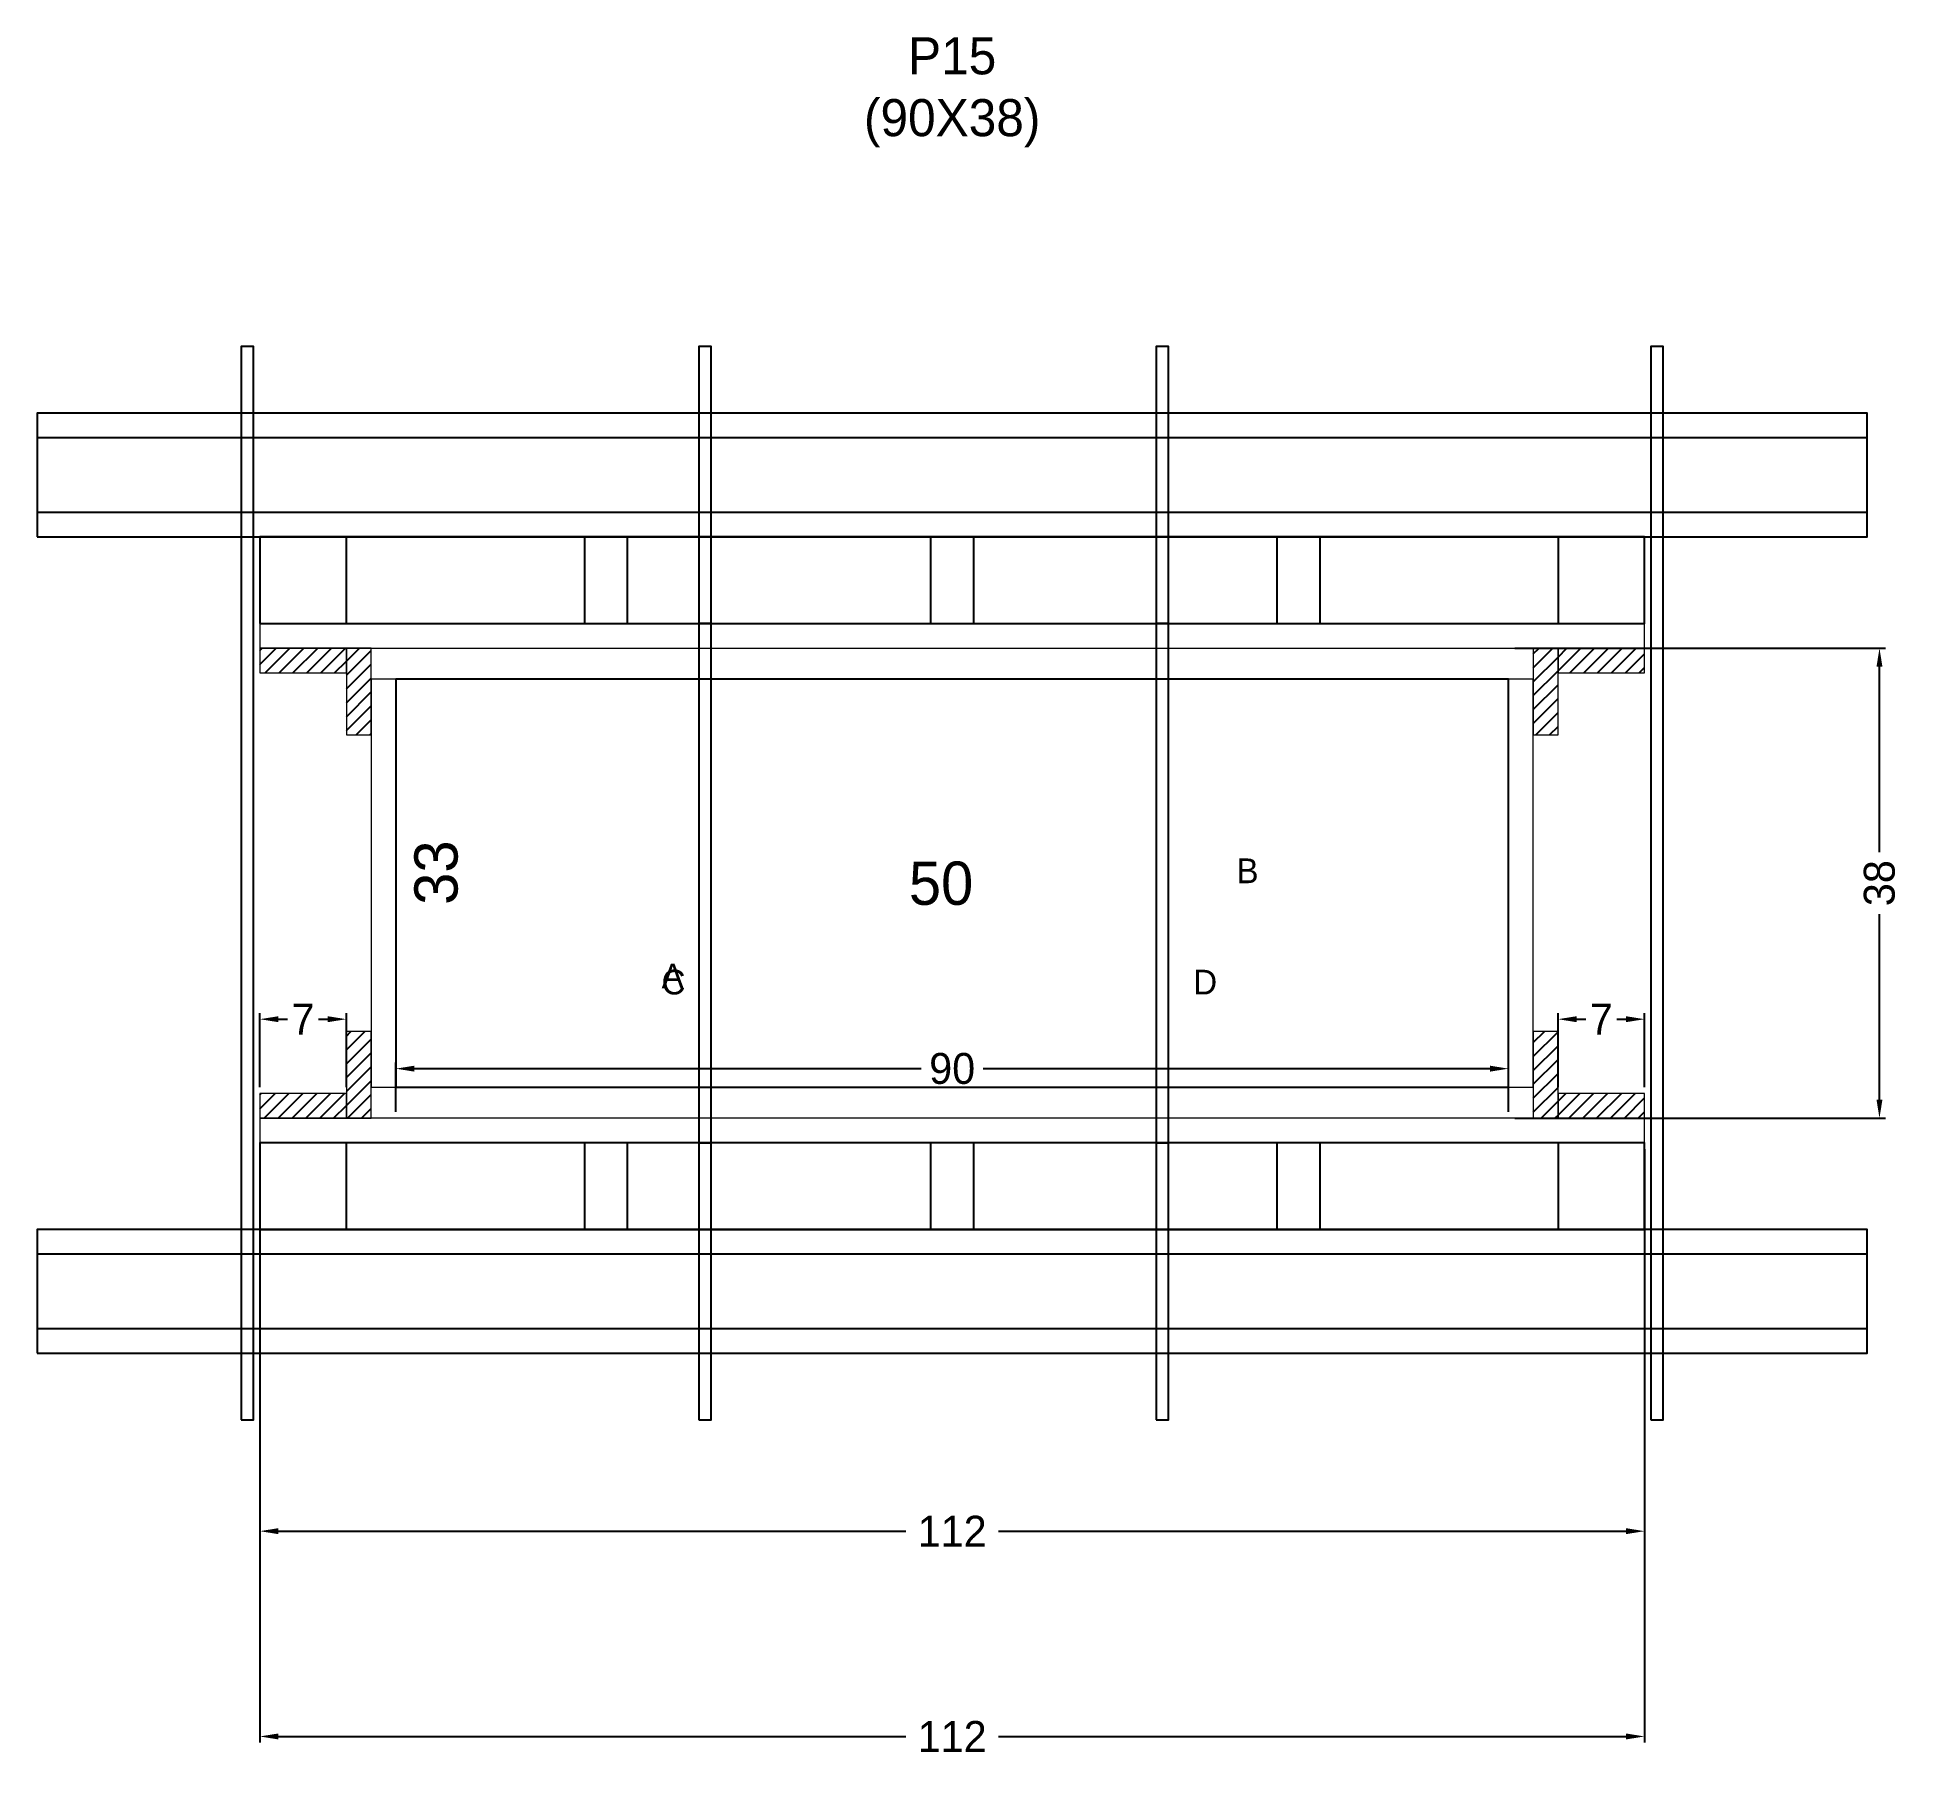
# Model space of a CAD drawing. Header units: centimetres. Extents: x -148 to 153, y -1 to 277.
import ezdxf

# ---------------------------------------------------------------- set-up
doc = ezdxf.new("R2010")
doc.units = ezdxf.units.CM
for name, color, linetype in [('CHAPA', 140, 'Continuous'), ('COTA', 241, 'Continuous'), ('Hachura', 251, 'Continuous'), ('Madeira', 30, 'Continuous'), ('NOMENCLATURA', 7, 'Continuous'), ('Painéis', 200, 'Continuous'), ('Perfil Metálico', 150, 'Continuous'), ('SARRAFO', 251, 'Continuous'), ('TEXTO_GERAL', 7, 'Continuous')]:
    doc.layers.add(name, color=color, linetype=linetype)
doc.dimstyles.new('cotax2', dxfattribs={"dimtxt": 2.5, "dimasz": 1.5, "dimexe": 0.5, "dimexo": 0.5, "dimgap": 0.5, "dimtad": 1, "dimcen": 2.5, "dimazin": 3, "dimtfac": 1, "dimtmove": 0, "dimatfit": 3})
pattern_1 = [(45, (0, 0), (-1.122532, 1.122532), [])]

# ---------------------------------------------------------------- blocks, each defined once
blk = doc.blocks.new('_CLOSEDFILLED')
at = {"color": 0, "linetype": 'BYBLOCK'}
blk.add_solid([(-1, 0.16), (0, 0), (-1, -0.16)], dxfattribs=at)
blk = doc.blocks.new('*D1')
for p, q in [((-112, 97), (-112, 1)), ((112, 97), (112, 1)), ((-109, 2), (-7.5, 2)), ((7.5, 2), (109, 2))]:
    blk.add_line(p, q)
at = {"layer": 'Defpoints'}
for p in [(-112, 98), (112, 98), (-112, 2)]:
    blk.add_point(p, dxfattribs=at)
at = {"layer": 'COTA', "xscale": 3, "yscale": 3, "rotation": 180}
blk.add_blockref('_CLOSEDFILLED', (-112, 2), dxfattribs=at)
at = {"layer": 'COTA', "xscale": 3, "yscale": 3}
blk.add_blockref('_CLOSEDFILLED', (112, 2), dxfattribs=at)
at = {"layer": 'COTA', "insert": (0, 2), "char_height": 5, "attachment_point": 5}
blk.add_mtext('112', dxfattribs=at)
blk = doc.blocks.new('*D2')
for p, q in [((-90, 103), (-90, 111)), ((-87, 110), (-5, 110)), ((5, 110), (87, 110)), ((90, 103), (90, 111))]:
    blk.add_line(p, q)
at = {"layer": 'Defpoints'}
for p in [(-90, 110), (-90, 102), (90, 102)]:
    blk.add_point(p, dxfattribs=at)
at = {"layer": 'COTA', "xscale": 3, "yscale": 3, "rotation": 180}
blk.add_blockref('_CLOSEDFILLED', (-90, 110), dxfattribs=at)
at = {"layer": 'COTA', "xscale": 3, "yscale": 3}
blk.add_blockref('_CLOSEDFILLED', (90, 110), dxfattribs=at)
at = {"layer": 'COTA', "insert": (0, 110), "char_height": 5, "attachment_point": 5}
blk.add_mtext('90', dxfattribs=at)
blk = doc.blocks.new('*D3')
for p, q in [((91, 178), (151, 178)), ((150, 145), (150, 175)), ((150, 105), (150, 135)), ((91, 102), (151, 102))]:
    blk.add_line(p, q)
at = {"layer": 'Defpoints'}
for p in [(90, 178), (90, 102), (150, 102)]:
    blk.add_point(p, dxfattribs=at)
at = {"layer": 'COTA', "xscale": 3, "yscale": 3}
for p, rotation in [((150, 178), 90), ((150, 102), -90.00000000000001)]:
    blk.add_blockref('_CLOSEDFILLED', p, dxfattribs=dict(at, rotation=rotation))
at = {"layer": 'COTA', "insert": (150, 140), "char_height": 5, "attachment_point": 5, "rotation": 90}
blk.add_mtext('38', dxfattribs=at)
blk = doc.blocks.new('*D4')
for p, q in [((-112, 107), (-112, 119)), ((-109, 118), (-107.5, 118)), ((-102.5, 118), (-101, 118)), ((-98, 107), (-98, 119))]:
    blk.add_line(p, q)
at = {"layer": 'Defpoints'}
for p in [(-112, 118), (-112, 106), (-98, 106)]:
    blk.add_point(p, dxfattribs=at)
at = {"layer": 'COTA', "xscale": 3, "yscale": 3, "rotation": 180}
blk.add_blockref('_CLOSEDFILLED', (-112, 118), dxfattribs=at)
at = {"layer": 'COTA', "xscale": 3, "yscale": 3}
blk.add_blockref('_CLOSEDFILLED', (-98, 118), dxfattribs=at)
at = {"layer": 'COTA', "insert": (-105, 118), "char_height": 5, "attachment_point": 5}
blk.add_mtext('7', dxfattribs=at)
blk = doc.blocks.new('*D5')
for p, q in [((98, 107), (98, 119)), ((101, 118), (102.5, 118)), ((107.5, 118), (109, 118)), ((112, 107), (112, 119))]:
    blk.add_line(p, q)
at = {"layer": 'Defpoints'}
for p in [(98, 118), (98, 106), (112, 106)]:
    blk.add_point(p, dxfattribs=at)
at = {"layer": 'COTA', "xscale": 3, "yscale": 3, "rotation": 180}
blk.add_blockref('_CLOSEDFILLED', (98, 118), dxfattribs=at)
at = {"layer": 'COTA', "xscale": 3, "yscale": 3}
blk.add_blockref('_CLOSEDFILLED', (112, 118), dxfattribs=at)
at = {"layer": 'COTA', "insert": (105, 118), "char_height": 5, "attachment_point": 5}
blk.add_mtext('7', dxfattribs=at)
blk = doc.blocks.new('*D6')
for p, q in [((-112, 64.2), (-112, 34.2)), ((112, 64.2), (112, 34.2)), ((-109, 35.2), (-7.5, 35.2)), ((7.5, 35.2), (109, 35.2))]:
    blk.add_line(p, q)
at = {"layer": 'Defpoints'}
for p in [(-112, 65.2), (112, 65.2), (-112, 35.2)]:
    blk.add_point(p, dxfattribs=at)
at = {"layer": 'COTA', "xscale": 3, "yscale": 3, "rotation": 180}
blk.add_blockref('_CLOSEDFILLED', (-112, 35.2), dxfattribs=at)
at = {"layer": 'COTA', "xscale": 3, "yscale": 3}
blk.add_blockref('_CLOSEDFILLED', (112, 35.2), dxfattribs=at)
at = {"layer": 'COTA', "insert": (0, 35.2), "char_height": 5, "attachment_point": 5}
blk.add_mtext('112', dxfattribs=at)

msp = doc.modelspace()

# ---------------------------------------------------------------- hatches: boundary and pattern name
at = {"layer": 'Hachura'}
h = msp.add_hatch(dxfattribs=at)
h.set_pattern_fill('ANSI31')
h.set_pattern_definition(pattern_1)
h.paths.add_polyline_path([(-112, 174), (-98, 174), (-98, 178), (-112, 178)])
h = msp.add_hatch(dxfattribs=at)
h.set_pattern_fill('ANSI31')
h.set_pattern_definition(pattern_1)
h.paths.add_polyline_path([(-98, 164), (-94, 164), (-94, 178), (-98, 178)])
h = msp.add_hatch(dxfattribs=at)
h.set_pattern_fill('ANSI31')
h.set_pattern_definition(pattern_1)
h.paths.add_polyline_path([(94, 164), (98, 164), (98, 178), (94, 178)])
h = msp.add_hatch(dxfattribs=at)
h.set_pattern_fill('ANSI31')
h.set_pattern_definition(pattern_1)
h.paths.add_polyline_path([(98, 174), (112, 174), (112, 178), (98, 178)])
h = msp.add_hatch(dxfattribs=at)
h.set_pattern_fill('ANSI31')
h.set_pattern_definition(pattern_1)
h.paths.add_polyline_path([(-98, 102), (-94, 102), (-94, 116), (-98, 116)])
h = msp.add_hatch(dxfattribs=at)
h.set_pattern_fill('ANSI31')
h.set_pattern_definition(pattern_1)
h.paths.add_polyline_path([(94, 102), (98, 102), (98, 116), (94, 116)])
h = msp.add_hatch(dxfattribs=at)
h.set_pattern_fill('ANSI31')
h.set_pattern_definition(pattern_1)
h.paths.add_polyline_path([(-112, 102), (-98, 102), (-98, 106), (-112, 106)])
h = msp.add_hatch(dxfattribs=at)
h.set_pattern_fill('ANSI31')
h.set_pattern_definition(pattern_1)
h.paths.add_polyline_path([(98, 102), (112, 102), (112, 106), (98, 106)])

# ---------------------------------------------------------------- linework, layer by layer
at = {"layer": 'CHAPA', "lineweight": 18}
for points in [[(-112, 178), (112, 178), (112, 182), (-112, 182)], [(-112, 178), (112, 178), (112, 182), (-112, 182)], [(-94, 107), (-90, 107), (-90, 173), (-94, 173)], [(-94, 107), (-90, 107), (-90, 173), (-94, 173)], [(90, 107), (94, 107), (94, 173), (90, 173)], [(90, 107), (94, 107), (94, 173), (90, 173)], [(-112, 98), (112, 98), (112, 102), (-112, 102)], [(-112, 98), (112, 98), (112, 102), (-112, 102)]]:
    msp.add_lwpolyline(points, close=True, dxfattribs=at)
at = {"layer": 'Hachura'}
for points in [[(-115, 53.2), (-113, 53.2), (-113, 226.8), (-115, 226.8)], [(-41, 182), (-39, 182), (-39, 226.8), (-41, 226.8)], [(33, 182), (35, 182), (35, 226.8), (33, 226.8)], [(113, 53.2), (115, 53.2), (115, 226.8), (113, 226.8)], [(-41, 98), (-39, 98), (-39, 182), (-41, 182)], [(33, 98), (35, 98), (35, 182), (33, 182)], [(-41, 53.2), (-39, 53.2), (-39, 98), (-41, 98)], [(33, 53.2), (35, 53.2), (35, 98), (33, 98)]]:
    msp.add_lwpolyline(points, close=True, dxfattribs=at)
at = {"layer": 'Madeira', "color": 126}
for points in [[(-112, 182), (112, 182), (112, 196), (-112, 196)], [(-112, 182), (-98, 182), (-98, 196), (-112, 196)], [(-59.5, 182), (-52.5, 182), (-52.5, 196), (-59.5, 196)], [(-3.5, 182), (3.5, 182), (3.5, 196), (-3.5, 196)], [(52.5, 182), (59.5, 182), (59.5, 196), (52.5, 196)], [(98, 182), (112, 182), (112, 196), (98, 196)], [(-112, 84), (112, 84), (112, 98), (-112, 98)], [(-112, 84), (-98, 84), (-98, 98), (-112, 98)], [(-59.5, 84), (-52.5, 84), (-52.5, 98), (-59.5, 98)], [(-3.5, 84), (3.5, 84), (3.5, 98), (-3.5, 98)], [(52.5, 84), (59.5, 84), (59.5, 98), (52.5, 98)], [(98, 84), (112, 84), (112, 98), (98, 98)]]:
    msp.add_lwpolyline(points, close=True, dxfattribs=at)
at = {"layer": 'Painéis'}
msp.add_lwpolyline([(-90, 107), (90, 107), (90, 173), (-90, 173)], close=True, dxfattribs=at)
at = {"layer": 'Perfil Metálico', "color": 224}
for points in [[(-148, 196), (148, 196), (148, 216), (-148, 216)], [(-148, 200), (148, 200), (148, 212), (-148, 212)], [(-148, 64), (148, 64), (148, 84), (-148, 84)], [(-148, 68), (148, 68), (148, 80), (-148, 80)]]:
    msp.add_lwpolyline(points, close=True, dxfattribs=at)
at = {"layer": 'SARRAFO', "color": 251, "lineweight": 13}
for points in [[(-112, 174), (-98, 174), (-98, 178), (-112, 178)], [(-98, 164), (-94, 164), (-94, 178), (-98, 178)], [(94, 164), (98, 164), (98, 178), (94, 178)], [(98, 174), (112, 174), (112, 178), (98, 178)], [(-98, 102), (-94, 102), (-94, 116), (-98, 116)], [(94, 102), (98, 102), (98, 116), (94, 116)], [(-112, 102), (-98, 102), (-98, 106), (-112, 106)], [(98, 102), (112, 102), (112, 106), (98, 106)]]:
    msp.add_lwpolyline(points, close=True, dxfattribs=at)

# ---------------------------------------------------------------- texts
at = {"layer": 'COTA'}
msp.add_text('33', height=7, rotation=90, dxfattribs=at).set_placement((-80, 136.5))
msp.add_text('50', height=7, dxfattribs=at).set_placement((-7, 136.5))
at = {"layer": 'NOMENCLATURA', "insert": (0, 259), "char_height": 6, "attachment_point": 8}
msp.add_mtext('P15\\P(90X38)', dxfattribs=at)
at = {"layer": 'TEXTO_GERAL'}
for s, p in [('B', (46, 140)), ('A', (-47, 123)), ('C', (-47, 122)), ('D', (39, 122))]:
    msp.add_text(s, height=4, dxfattribs=at).set_placement(p)

# ---------------------------------------------------------------- dimensions: what is measured, and where the dimension line sits
at = {"layer": 'COTA'}
dim = msp.add_linear_dim(base=(150, 102), p1=(90, 102), p2=(90, 178), angle=90, dimstyle='cotax2', dxfattribs=at)
dim.commit()
dim.dimension.update_dxf_attribs({"geometry": '*D3', "text_midpoint": (150, 140)})
for base, p1, p2, picture, middle in [((-112, 118), (-112, 106), (-98, 106), '*D4', (-105, 118)), ((98, 118), (98, 106), (112, 106), '*D5', (105, 118)), ((-90, 110), (-90, 102), (90, 102), '*D2', (0, 110)), ((-112, 2), (-112, 98), (112, 98), '*D1', (0, 2)), ((-112, 35.2), (-112, 65.2), (112, 65.2), '*D6', (0, 35.2))]:
    dim = msp.add_linear_dim(base=base, p1=p1, p2=p2, dimstyle='cotax2', dxfattribs=at)
    dim.commit()
    dim.dimension.update_dxf_attribs({"geometry": picture, "text_midpoint": middle})

doc.saveas('drawing.dxf')
